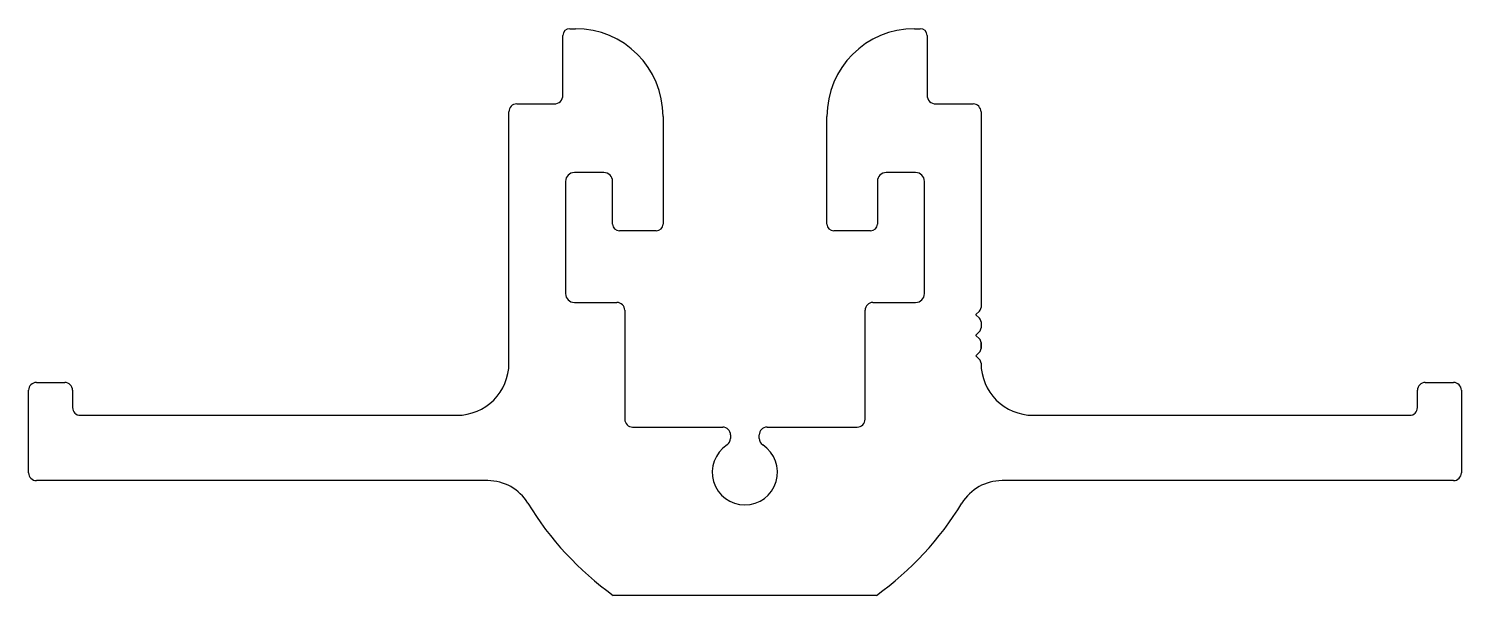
# Model space of a CAD drawing. Header units: inches. Extents: x -34.9 to 34.8, y 0 to 27.6.
import ezdxf

# ---------------------------------------------------------------- set-up
doc = ezdxf.new("R2010")
doc.units = ezdxf.units.IN
doc.header["$MEASUREMENT"] = 0
doc.layers.add('5', color=7, linetype='Continuous')

msp = doc.modelspace()

# ---------------------------------------------------------------- linework, layer by layer
at = {"layer": '5', "color": 7, "linetype": 'Continuous'}
for p, q in [((-8.914, 24.355), (-8.914, 27.255)), ((-8.584, 27.585), (-8.312, 27.585)), ((8.187, 27.585), (8.459, 27.585)), ((8.789, 27.255), (8.789, 24.355)), ((-11.164, 23.923), (-9.346, 23.923)), ((9.22, 23.923), (11.033, 23.923)), ((-11.545, 21.63), (-11.545, 23.542)), ((-4.045, 23.318), (-4.045, 18.085)), ((3.92, 18.085), (3.92, 23.318)), ((11.414, 23.542), (11.414, 20.799)), ((-11.539, 20.76), (-11.545, 21.63)), ((-11.539, 11.327), (-11.539, 20.76)), ((-6.93, 20.591), (-8.359, 20.591)), ((8.234, 20.591), (6.805, 20.591)), ((11.414, 20.799), (11.414, 14.034)), ((-8.791, 20.159), (-8.791, 14.706)), ((-6.498, 18.085), (-6.498, 20.159)), ((6.373, 20.159), (6.373, 18.085)), ((8.666, 14.706), (8.666, 20.159)), ((-4.375, 17.755), (-6.168, 17.755)), ((6.043, 17.755), (4.25, 17.755)), ((-8.359, 14.275), (-6.289, 14.275)), ((6.157, 14.275), (8.234, 14.275)), ((-5.908, 13.894), (-5.909, 8.596)), ((5.775, 8.595), (5.776, 13.894)), ((11.341, 13.858), (11.17, 13.687)), ((11.17, 13.675), (11.341, 13.504)), ((11.414, 13.327), (11.414, 13.035)), ((11.341, 12.858), (11.17, 12.687)), ((11.17, 12.675), (11.341, 12.504)), ((11.341, 11.858), (11.17, 11.687)), ((11.414, 12.327), (11.414, 12.035)), ((11.414, 12.035), (11.414, 12.327)), ((11.414, 12.327), (11.414, 12.035)), ((11.414, 12.035), (11.414, 12.327)), ((11.414, 12.327), (11.414, 12.035)), ((11.17, 11.675), (11.341, 11.504)), ((-34.898, 5.993), (-34.898, 10.005)), ((-34.517, 10.386), (-33.145, 10.386)), ((-32.764, 10.005), (-32.764, 9.168)), ((32.639, 9.168), (32.639, 10.005)), ((33.02, 10.386), (34.391, 10.386)), ((34.772, 10.005), (34.772, 5.993)), ((-32.383, 8.787), (-14.079, 8.787)), ((13.954, 8.787), (32.258, 8.787)), ((-5.528, 8.214), (-1.145, 8.214)), ((-0.764, 7.833), (-0.764, 7.667)), ((0.628, 7.667), (0.628, 7.833)), ((1.009, 8.214), (5.394, 8.214)), ((-12.573, 5.612), (-34.517, 5.612)), ((34.391, 5.612), (12.437, 5.612)), ((-0.068, 0.035), (-6.47, 0.035)), ((6.334, 0.035), (-0.068, 0.035))]:
    msp.add_line(p, q, dxfattribs=at)
for centre, radius, start, end in [((-8.584, 27.255), 0.33, 90, 180), ((-8.312, 23.318), 4.267, 360, 90), ((8.187, 23.318), 4.267, 90, 180), ((8.459, 27.255), 0.33, 360, 90), ((-11.164, 23.542), 0.381, 90, 180), ((-9.346, 24.355), 0.432, 270, 0), ((9.22, 24.355), 0.432, 180, 270), ((11.033, 23.542), 0.381, 0, 90), ((-8.359, 20.159), 0.432, 90, 180), ((-6.93, 20.159), 0.432, 360, 90), ((6.805, 20.159), 0.432, 90, 180), ((8.234, 20.159), 0.432, 360, 90), ((-6.168, 18.085), 0.33, 180, 270), ((-4.375, 18.085), 0.33, 270, 0), ((4.25, 18.085), 0.33, 180, 270), ((6.043, 18.085), 0.33, 270, 0), ((-8.359, 14.706), 0.432, 180, 270), ((8.234, 14.706), 0.432, 270, 360), ((-6.289, 13.894), 0.381, 359.98981, 90), ((6.157, 13.894), 0.381, 90, 179.98981), ((11.164, 14.034), 0.25, 315, 360), ((11.176, 13.681), 0.008, 135, 225), ((11.164, 13.327), 0.25, 0, 45), ((11.176, 12.681), 0.008, 135, 225), ((11.164, 13.035), 0.25, 315, 360), ((11.164, 12.327), 0.25, 0, 45), ((11.164, 12.035), 0.25, 315, 360), ((-14.079, 11.327), 2.54, 270, 360), ((11.176, 11.681), 0.008, 135, 225), ((11.164, 11.327), 0.25, 0, 45), ((13.954, 11.327), 2.54, 180, 270), ((-34.517, 10.005), 0.381, 90, 180), ((-33.145, 10.005), 0.381, 360, 90), ((33.02, 10.005), 0.381, 90, 180), ((34.391, 10.005), 0.381, 360, 90), ((-32.383, 9.168), 0.381, 180, 270), ((32.258, 9.168), 0.381, 270, 360), ((-5.528, 8.595), 0.381, 179.98981, 270), ((5.394, 8.595), 0.381, 270, 359.98981), ((-1.145, 7.833), 0.381, 360, 90), ((-1.145, 7.667), 0.381, 303.17252, 0), ((1.009, 7.833), 0.381, 90, 180), ((1.009, 7.667), 0.381, 180, 236.82748), ((-0.068, 6.019), 1.588, 123.17252, 270), ((-0.068, 6.019), 1.588, 270, 56.82748), ((-34.517, 5.993), 0.381, 180, 270), ((-12.573, 3.326), 2.286, 31.34429, 90), ((12.437, 3.326), 2.286, 90, 148.65571), ((34.391, 5.993), 0.381, 270, 360), ((2.496, 12.505), 15.359, 211.34429, 234.28191), ((-2.633, 12.505), 15.359, 305.71809, 328.65571)]:
    msp.add_arc(centre, radius, start, end, dxfattribs=at)

doc.saveas('drawing.dxf')
